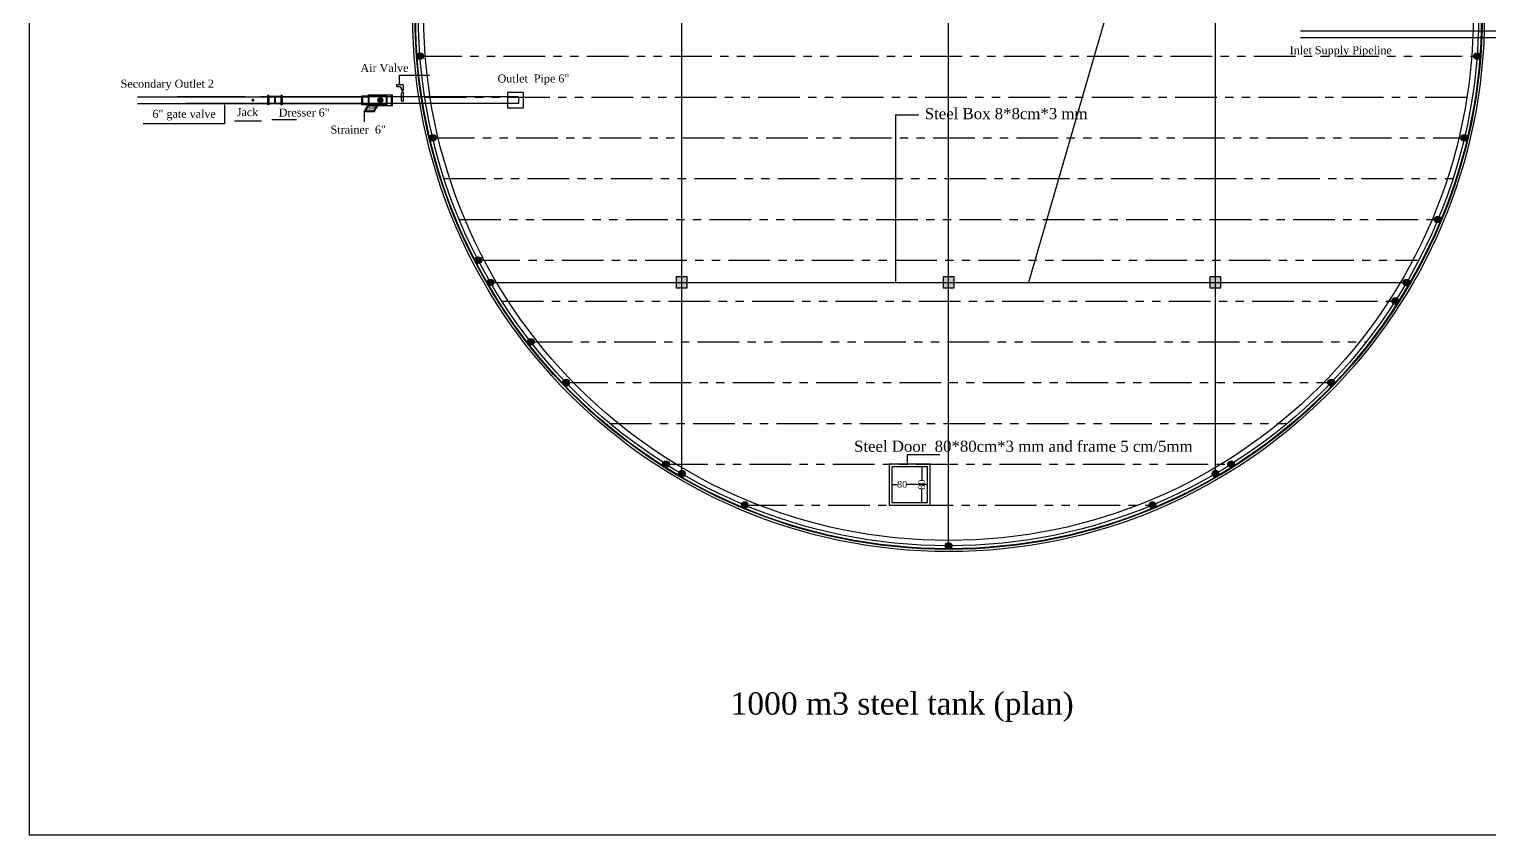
# Model space of a CAD drawing. Header units: centimetres. Extents: x 19229 to 39050, y 7691 to 15397.
# Drawn here: x 34075 to 37359, y 11608 to 13419 of the extents above; entities that cross this region are included whole.
import ezdxf
from ezdxf.enums import TextEntityAlignment as Align

# ---------------------------------------------------------------- set-up
doc = ezdxf.new("R2010")
doc.units = ezdxf.units.CM
doc.linetypes.add('PHANTOM2', pattern=[1.25, 0.625, -0.125, 0.125, -0.125, 0.125, -0.125])
doc.layers.get('0').update_dxf_attribs({"linetype": 'CONTINUOUS'})
doc.layers.get('DEFPOINTS').update_dxf_attribs({"linetype": 'CONTINUOUS'})
doc.layers.add('DIM6', color=180, linetype='CONTINUOUS')
doc.layers.add('FRAME', color=7, linetype='CONTINUOUS')
doc.styles.add('style2', font='times.ttf', dxfattribs={"height": 15})
doc.styles.add('style3', font='times.ttf', dxfattribs={"height": 25})
doc.dimstyles.get("Standard").update_dxf_attribs({"dimtxt": 15, "dimasz": 0.18, "dimexe": 0.18, "dimexo": 0.0625, "dimgap": 0.09, "dimtad": 0, "dimdec": 0, "dimzin": 0, "dimdsep": 46, "dimtxsty": 'style2', "dimcen": 0.09, "dimadec": 0, "dimazin": 0, "dimtfac": 1, "dimtdec": 0, "dimtofl": 0, "dimtmove": 0, "dimatfit": 3, "dimfxl": 1, "dimtolj": 1, "dimtzin": 0, "dimarcsym": 0})

# ---------------------------------------------------------------- blocks, each defined once
blk = doc.blocks.new('*D15')
at = {"color": 0, "lineweight": -2, "ltscale": 20, "transparency": 16777216}
for p, q in [((36014.9, 12395.6), (36014.9, 12395.9)), ((36015.1, 12395.7), (36027.8, 12395.7)), ((36094.8, 12395.7), (36048, 12395.7)), ((36094.9, 12395.6), (36094.9, 12395.9))]:
    blk.add_line(p, q, dxfattribs=at)
at = {"color": 0, "ltscale": 20, "transparency": 16777216}
for points in [[(36015.1, 12395.7), (36015.1, 12395.7), (36014.9, 12395.7)], [(36094.8, 12395.7), (36094.8, 12395.7), (36094.9, 12395.7)]]:
    blk.add_solid(points, dxfattribs=at)
at = {"layer": 'DEFPOINTS', "color": 0, "ltscale": 20, "transparency": 16777216}
for p in [(36014.9, 12395.5), (36094.9, 12395.7), (36094.9, 12395.5)]:
    blk.add_point(p, dxfattribs=at)
at = {"color": 0, "ltscale": 20, "transparency": 16777216, "insert": (36037.9, 12395.7), "char_height": 15, "attachment_point": 5, "style": 'style2'}
blk.add_mtext('\\A1;80', dxfattribs=at)
blk = doc.blocks.new('*D16')
at = {"color": 0, "lineweight": -2, "ltscale": 20, "transparency": 16777216}
for p, q in [((36082.1, 12435.3), (36082.1, 12405.6)), ((36082.2, 12435.5), (36082.3, 12435.5)), ((36082.1, 12355.7), (36082.1, 12385.4)), ((36082.2, 12355.5), (36082.3, 12355.5))]:
    blk.add_line(p, q, dxfattribs=at)
at = {"color": 0, "ltscale": 20, "transparency": 16777216}
for points in [[(36082.1, 12435.3), (36082.1, 12435.3), (36082.1, 12435.5)], [(36082.1, 12355.7), (36082.1, 12355.7), (36082.1, 12355.5)]]:
    blk.add_solid(points, dxfattribs=at)
at = {"layer": 'DEFPOINTS', "color": 0, "ltscale": 20, "transparency": 16777216}
for p in [(36082.1, 12435.5), (36082.1, 12355.5), (36082.1, 12355.5)]:
    blk.add_point(p, dxfattribs=at)
at = {"color": 0, "ltscale": 20, "transparency": 16777216, "insert": (36082.1, 12395.5), "char_height": 15, "attachment_point": 5, "rotation": 90, "style": 'style2'}
blk.add_mtext('\\A1;80', dxfattribs=at)

msp = doc.modelspace()

# ---------------------------------------------------------------- hatches: boundary and pattern name
h = msp.add_hatch(color=7)
h.dxf.hatch_style = 1
h.paths.add_polyline_path([(34942.4, 13449.9, 1), (37342.4, 13449.9, 1)])
h.paths.add_polyline_path([(37340.7, 13449.9, -1), (34943.7, 13449.9, -1)], flags=16)
h.paths.add_polyline_path([(37336.1, 13449.9, -1), (34948.4, 13449.9, -0.036452), (34961, 13623.3, -0.371592), (34957.1, 13627.9, -0.459332), (34962.4, 13632.5, -0.072993), (35064.6, 13963.8, -0.288614), (35062, 13968, -0.553319), (35068.6, 13972.1, -0.073006), (35264, 14258.7, -0.209137), (35262.5, 14262.1, -0.655456), (35270.3, 14265.4, -0.072997), (35541.4, 14481.6, -0.132121), (35540.8, 14483.9, -0.768134), (35549.4, 14486.2, -0.072995), (35872.2, 14612.9, -0.056618), (35872.1, 14613.9, -0.894573), (35881.2, 14614.9, -0.072977), (36226.9, 14640.8, -0.964195), (36236.1, 14640.5, -0.019198), (36236.1, 14640.1, -0.391341)], flags=0)
h.paths.add_polyline_path([(37322.2, 13449.9, -1), (34962.2, 13449.9, -1)], flags=0)
h.paths.add_polyline_path([(37193.8, 13449.9, -0.853835), (35142.3, 13124.4), (35124.9, 13132.3), (35133.3, 13150.4), (35134.4, 13149.9, -0.072463), (35090.7, 13449.9, -1)], flags=0)
h.paths.add_polyline_path([(36195.4, 13449.9, -1), (36089.4, 13449.9, -1)], flags=0)
h.paths.add_polyline_path([(36192.2, 13449.9, -1), (36092.2, 13449.9, -1)], flags=0)
h.paths.add_polyline_path([(36149.9, 13449.9, -1), (36134.9, 13449.9, -1)], flags=0)
h.paths.add_polyline_path([(36359, 13223.6), (36621.3, 12949.8), (36641.8, 12969.4), (36379.4, 13243.1)], flags=8)
h.paths.add_polyline_path([(36428.3, 13303.6), (36620.4, 13166.9), (36641.4, 13196.4), (36449.3, 13333.2)], flags=8)
h.paths.add_polyline_path([(35375.7, 13725), (35617, 13634.9), (35626.9, 13661.4), (35385.6, 13751.5)], flags=8)
at = {"ltscale": 100}
h = msp.add_hatch(color=7, dxfattribs=at)
h.dxf.hatch_style = 1
h.paths.add_polyline_path([(36754.7, 14062.4), (36742.2, 14062.4), (36742.2, 14049.9), (36754.7, 14049.9)])
h.paths.add_polyline_path([(36742.2, 14062.4), (36729.7, 14062.4), (36729.7, 14049.9), (36742.2, 14049.9)])
h.paths.add_polyline_path([(36742.2, 14049.9), (36729.7, 14049.9), (36729.7, 14037.4), (36742.2, 14037.4)])
h.paths.add_polyline_path([(36754.7, 14049.9), (36742.2, 14049.9), (36742.2, 14037.4), (36754.7, 14037.4)])
h.paths.add_polyline_path([(36154.7, 14049.9), (36129.7, 14049.9), (36129.7, 14037.4), (36154.7, 14037.4)])
h.paths.add_polyline_path([(36154.7, 14062.4), (36129.7, 14062.4), (36129.7, 14049.9), (36154.7, 14049.9)])
h.paths.add_polyline_path([(35542.2, 14062.4), (35529.7, 14062.4), (35529.7, 14049.9), (35542.2, 14049.9)])
h.paths.add_polyline_path([(35554.7, 14062.4), (35542.2, 14062.4), (35542.2, 14049.9), (35554.7, 14049.9)])
h.paths.add_polyline_path([(35554.7, 14049.9), (35542.2, 14049.9), (35542.2, 14037.4), (35554.7, 14037.4)])
h.paths.add_polyline_path([(35542.2, 14049.9), (35529.7, 14049.9), (35529.7, 14037.4), (35542.2, 14037.4)])
h.paths.add_polyline_path([(35554.7, 13449.9), (35542.2, 13449.9), (35542.2, 13437.4), (35554.7, 13437.4)])
h.paths.add_polyline_path([(35554.7, 13462.4), (35542.2, 13462.4), (35542.2, 13449.9), (35554.7, 13449.9)])
h.paths.add_polyline_path([(35542.2, 13462.4), (35529.7, 13462.4), (35529.7, 13449.9), (35542.2, 13449.9)])
h.paths.add_polyline_path([(35542.2, 13449.9), (35529.7, 13449.9), (35529.7, 13437.4), (35542.2, 13437.4)])
h.paths.add_polyline_path([(36754.8, 12849.9), (36742.3, 12849.9), (36742.3, 12837.4), (36754.8, 12837.4)])
h.paths.add_polyline_path([(36754.8, 12862.4), (36742.3, 12862.4), (36742.3, 12849.9), (36754.8, 12849.9)])
h.paths.add_polyline_path([(36742.3, 12862.4), (36729.8, 12862.4), (36729.8, 12849.9), (36742.3, 12849.9)])
h.paths.add_polyline_path([(36742.3, 12849.9), (36729.8, 12849.9), (36729.8, 12837.4), (36742.3, 12837.4)])
h.paths.add_polyline_path([(36154.8, 12849.9), (36129.8, 12849.9), (36129.8, 12837.4), (36154.8, 12837.4)])
h.paths.add_polyline_path([(36154.8, 12862.4), (36129.8, 12862.4), (36129.8, 12849.9), (36154.8, 12849.9)])
h.paths.add_polyline_path([(35554.8, 12849.9), (35542.3, 12849.9), (35542.3, 12837.4), (35554.8, 12837.4)])
h.paths.add_polyline_path([(35554.8, 12862.4), (35542.3, 12862.4), (35542.3, 12849.9), (35554.8, 12849.9)])
h.paths.add_polyline_path([(35542.3, 12862.4), (35529.8, 12862.4), (35529.8, 12849.9), (35542.3, 12849.9)])
h.paths.add_polyline_path([(35542.3, 12849.9), (35529.8, 12849.9), (35529.8, 12837.4), (35542.3, 12837.4)])
h.paths.add_polyline_path([(36154.7, 13462.4), (36129.7, 13462.4), (36129.7, 13449.9), (36134.9, 13449.9, -1), (36149.9, 13449.9), (36154.7, 13449.9)])
h.paths.add_polyline_path([(36754.7, 13462.4), (36742.2, 13462.4), (36742.2, 13449.9), (36754.7, 13449.9)])
h.paths.add_polyline_path([(36742.2, 13462.4), (36729.7, 13462.4), (36729.7, 13449.9), (36742.2, 13449.9)])
h.paths.add_polyline_path([(36742.2, 13449.9), (36729.7, 13449.9), (36729.7, 13437.4), (36742.2, 13437.4)])
h.paths.add_polyline_path([(36754.7, 13449.9), (36742.2, 13449.9), (36742.2, 13437.4), (36754.7, 13437.4)])
h = msp.add_hatch(color=7, dxfattribs=at)
h.dxf.hatch_style = 1
h.paths.add_polyline_path([(34961.3, 13358.3, 1), (34946.3, 13358.3, 1)])
h = msp.add_hatch(color=7, dxfattribs=at)
h.dxf.hatch_style = 1
h.paths.add_polyline_path([(37338.2, 13358.3, 1), (37323.2, 13358.3, 1)])
h = msp.add_hatch()
h.set_pattern_fill('AR-SAND', scale=0.05)
h.set_pattern_definition([(37.5, (10727.6763, 608.0445), (-0.08000156, 2.44706619), [0, -1.9304, 0, -2.159, 0, -2.06375]), (7.5, (10727.6763, 608.0445), (2.2476164, 3.5841255), [0, -1.0414, 0, -1.7399, 0, -0.66675]), (327.5, (10726.1142, 608.0445), (3.95496185, 0.00718592), [0, -0.635, 0, -2.286, 0, -2.9845]), (317.5, (10726.1142, 608.0445), (3.81778226, 1.1146466), [0, -0.3175, 0, -1.4986, 0, -1.7145])])
h.paths.add_polyline_path([(34856.1, 13247.8), (34838, 13247.8), (34831.2, 13235.1), (34849.4, 13235.1)])
h = msp.add_hatch(color=7, dxfattribs=at)
h.dxf.hatch_style = 1
h.paths.add_polyline_path([(34989.9, 13174.9, 1), (34974.9, 13174.9, 1)])
h = msp.add_hatch(color=7, dxfattribs=at)
h.dxf.hatch_style = 1
h.paths.add_polyline_path([(37309.6, 13174.9, 1), (37294.6, 13174.9, 1)])
h = msp.add_hatch(color=7, dxfattribs=at)
h.dxf.hatch_style = 1
h.paths.add_polyline_path([(37250.1, 12991.5, 1), (37235.1, 12991.5, 1)])
h = msp.add_hatch(color=7, dxfattribs=at)
h.dxf.hatch_style = 1
h.paths.add_polyline_path([(35092.3, 12899.8, 1), (35077.3, 12899.8, 1)])
h = msp.add_hatch(color=7, dxfattribs=at)
h.dxf.hatch_style = 1
h.paths.add_polyline_path([(35119.8, 12849.9, 1), (35104.8, 12849.9, 1)])
h = msp.add_hatch(color=7, dxfattribs=at)
h.dxf.hatch_style = 1
h.paths.add_polyline_path([(37179.7, 12849.9, 1), (37164.7, 12849.9, 1)])
h = msp.add_hatch(color=7, dxfattribs=at)
h.dxf.hatch_style = 1
h.paths.add_polyline_path([(37154.2, 12808.1, 1), (37139.2, 12808.1, 1)])
h = msp.add_hatch(color=7, dxfattribs=at)
h.dxf.hatch_style = 1
h.paths.add_polyline_path([(35210.2, 12716.4, 1), (35195.2, 12716.4, 1)])
h = msp.add_hatch(color=7, dxfattribs=at)
h.dxf.hatch_style = 1
h.paths.add_polyline_path([(35289.6, 12624.7, 1), (35274.6, 12624.7, 1)])
h = msp.add_hatch(color=7, dxfattribs=at)
h.dxf.hatch_style = 1
h.paths.add_polyline_path([(37009.9, 12624.7, 1), (36994.9, 12624.7, 1)])
h = msp.add_hatch(color=7, dxfattribs=at)
h.dxf.hatch_style = 1
h.paths.add_polyline_path([(35514.5, 12441.3, 1), (35499.5, 12441.3, 1)])
h = msp.add_hatch(color=7, dxfattribs=at)
h.dxf.hatch_style = 1
h.paths.add_polyline_path([(36785, 12441.3, 1), (36770, 12441.3, 1)])
h = msp.add_hatch(color=7, dxfattribs=at)
h.dxf.hatch_style = 1
h.paths.add_polyline_path([(35549.9, 12419.9, 1), (35534.9, 12419.9, 1)])
h = msp.add_hatch(color=7, dxfattribs=at)
h.dxf.hatch_style = 1
h.paths.add_polyline_path([(36749.9, 12420, 1), (36734.9, 12420, 1)])
h = msp.add_hatch(color=7, dxfattribs=at)
h.dxf.hatch_style = 1
h.paths.add_polyline_path([(35691.6, 12349.6, 1), (35676.6, 12349.6, 1)])
h = msp.add_hatch(color=7, dxfattribs=at)
h.dxf.hatch_style = 1
h.paths.add_polyline_path([(36608.5, 12349.6, 1), (36593.5, 12349.6, 1)])
h = msp.add_hatch(color=7, dxfattribs=at)
h.dxf.hatch_style = 1
h.paths.add_polyline_path([(36149.9, 12258, 1), (36134.9, 12258, 1)])
at = {"layer": 'DIM6', "linetype": 'Continuous', "lineweight": 50}
h = msp.add_hatch(color=7, dxfattribs=at)
edge = h.paths.add_edge_path()
edge.add_arc((34577.9, 13259.6), 3.34, 0, 360)

# ---------------------------------------------------------------- linework, layer by layer
at = {"color": 7}
for p, q in [((36142.4, 12250), (36142.1, 14641.9)), ((36742.4, 12410.7), (36742.1, 14480)), ((36934, 13415.7), (37585.9, 13415.7)), ((36934, 13400.7), (37585.9, 13400.7)), ((34907.7, 13315.8), (34975.4, 13315.8)), ((34837.5, 13271.8), (34891.5, 13271.8)), ((34837.5, 13246.8), (34837.5, 13271.8)), ((34837.5, 13271.8), (34891.5, 13271.8)), ((34837.5, 13246.8), (34837.5, 13271.8)), ((34837.5, 13271.8), (34891.5, 13271.8)), ((34837.5, 13246.8), (34837.5, 13271.8)), ((34837.5, 13271.8), (34891.5, 13271.8)), ((34837.5, 13246.8), (34837.5, 13271.8)), ((34839.5, 13246.8), (34839.5, 13271.8)), ((34839.5, 13246.8), (34839.5, 13271.8)), ((34839.5, 13246.8), (34839.5, 13271.8)), ((34839.5, 13246.8), (34839.5, 13271.8)), ((34889.5, 13246.8), (34889.5, 13271.8)), ((34889.5, 13246.8), (34889.5, 13271.8)), ((34889.5, 13246.8), (34889.5, 13271.8)), ((34889.5, 13246.8), (34889.5, 13271.8)), ((34891.5, 13246.8), (34891.5, 13271.8)), ((34891.5, 13246.8), (34891.5, 13271.8)), ((34891.5, 13246.8), (34891.5, 13271.8)), ((34891.5, 13246.8), (34891.5, 13271.8)), ((35185.4, 13276.8), (35150.4, 13276.8)), ((35150.4, 13276.8), (35150.4, 13241.8)), ((35185.4, 13276.8), (35185.4, 13241.8)), ((34318.7, 13266.8), (34595.4, 13266.8)), ((34318.7, 13251.8), (34839.5, 13251.8)), ((34560.4, 13266.8), (34427.9, 13266.8)), ((34560.4, 13266.8), (34427.9, 13266.8)), ((35175.4, 13251.8), (34427.9, 13251.8)), ((34514, 13248.8), (34514, 13206.3)), ((35175.4, 13266.8), (34595.4, 13266.8)), ((34935.4, 13266.8), (34595.4, 13266.8)), ((35160.4, 13266.8), (34595.4, 13266.8)), ((34595.4, 13266.8), (34839.5, 13266.8)), ((34614, 13268.6), (34641, 13268.6)), ((34626.3, 13266.8), (34626.3, 13251.8)), ((34627.3, 13266.8), (34627.3, 13251.8)), ((34628.3, 13266.8), (34628.3, 13251.8)), ((34935.4, 13266.8), (34735.4, 13266.8)), ((34935.4, 13266.8), (34835.4, 13266.8)), ((34891.5, 13246.8), (34837.5, 13246.8)), ((34891.5, 13246.8), (34837.5, 13246.8)), ((34891.5, 13246.8), (34837.5, 13246.8)), ((34891.5, 13246.8), (34837.5, 13246.8)), ((34859.1, 13259.3), (34862.1, 13259.3)), ((34862.1, 13259.3), (34859.1, 13259.3)), ((34859.1, 13259.3), (34862.1, 13259.3)), ((34859.1, 13259.3), (34862.1, 13259.3)), ((34862.1, 13259.3), (34859.1, 13259.3)), ((34859.1, 13259.3), (34862.1, 13259.3)), ((34859.1, 13259.3), (34862.1, 13259.3)), ((34862.1, 13259.3), (34859.1, 13259.3)), ((34859.1, 13259.3), (34862.1, 13259.3)), ((34859.1, 13259.3), (34862.1, 13259.3)), ((34862.1, 13259.3), (34859.1, 13259.3)), ((34859.1, 13259.3), (34862.1, 13259.3)), ((34862.4, 13260.5), (34859.8, 13262)), ((34859.8, 13262), (34862.4, 13260.5)), ((34862.4, 13260.5), (34859.8, 13262)), ((34859.8, 13262), (34862.4, 13260.5)), ((34862.4, 13260.5), (34859.8, 13262)), ((34859.8, 13262), (34862.4, 13260.5)), ((34862.4, 13260.5), (34859.8, 13262)), ((34859.8, 13262), (34862.4, 13260.5)), ((34862.4, 13258.2), (34859.8, 13256.7)), ((34859.8, 13256.7), (34862.4, 13258.2)), ((34862.4, 13258.2), (34859.8, 13256.7)), ((34859.8, 13256.7), (34862.4, 13258.2)), ((34862.4, 13258.2), (34859.8, 13256.7)), ((34859.8, 13256.7), (34862.4, 13258.2)), ((34862.4, 13258.2), (34859.8, 13256.7)), ((34859.8, 13256.7), (34862.4, 13258.2)), ((34863.3, 13261.4), (34861.8, 13264)), ((34861.8, 13264), (34863.3, 13261.4)), ((34863.3, 13261.4), (34861.8, 13264)), ((34861.8, 13264), (34863.3, 13261.4)), ((34863.3, 13261.4), (34861.8, 13264)), ((34861.8, 13264), (34863.3, 13261.4)), ((34863.3, 13261.4), (34861.8, 13264)), ((34861.8, 13264), (34863.3, 13261.4)), ((34861.8, 13254.7), (34863.3, 13257.3)), ((34861.8, 13254.7), (34863.3, 13257.3)), ((34861.8, 13254.7), (34863.3, 13257.3)), ((34861.8, 13254.7), (34863.3, 13257.3)), ((34864.5, 13261.7), (34864.5, 13264.7)), ((34864.5, 13261.7), (34864.5, 13264.7)), ((34864.5, 13261.7), (34864.5, 13264.7)), ((34864.5, 13261.7), (34864.5, 13264.7)), ((34864.5, 13261.7), (34864.5, 13264.7)), ((34864.5, 13261.7), (34864.5, 13264.7)), ((34864.5, 13261.7), (34864.5, 13264.7)), ((34864.5, 13261.7), (34864.5, 13264.7)), ((34864.5, 13254), (34864.5, 13257)), ((34864.5, 13257), (34864.5, 13254)), ((34864.5, 13254), (34864.5, 13257)), ((34864.5, 13257), (34864.5, 13254)), ((34864.5, 13254), (34864.5, 13257)), ((34864.5, 13257), (34864.5, 13254)), ((34864.5, 13254), (34864.5, 13257)), ((34864.5, 13257), (34864.5, 13254)), ((34865.7, 13261.4), (34867.2, 13264)), ((34867.2, 13264), (34865.7, 13261.4)), ((34865.7, 13261.4), (34867.2, 13264)), ((34867.2, 13264), (34865.7, 13261.4)), ((34865.7, 13261.4), (34867.2, 13264)), ((34867.2, 13264), (34865.7, 13261.4)), ((34865.7, 13261.4), (34867.2, 13264)), ((34867.2, 13264), (34865.7, 13261.4)), ((34865.7, 13257.3), (34867.2, 13254.7)), ((34867.2, 13254.7), (34865.7, 13257.3)), ((34865.7, 13257.3), (34867.2, 13254.7)), ((34867.2, 13254.7), (34865.7, 13257.3)), ((34865.7, 13257.3), (34867.2, 13254.7)), ((34867.2, 13254.7), (34865.7, 13257.3)), ((34865.7, 13257.3), (34867.2, 13254.7)), ((34867.2, 13254.7), (34865.7, 13257.3)), ((34866.5, 13260.5), (34869.1, 13262)), ((34866.5, 13260.5), (34869.1, 13262)), ((34866.5, 13260.5), (34869.1, 13262)), ((34866.5, 13260.5), (34869.1, 13262)), ((34866.5, 13258.2), (34869.1, 13256.7)), ((34869.1, 13256.7), (34866.5, 13258.2)), ((34866.5, 13258.2), (34869.1, 13256.7)), ((34869.1, 13256.7), (34866.5, 13258.2)), ((34866.5, 13258.2), (34869.1, 13256.7)), ((34869.1, 13256.7), (34866.5, 13258.2)), ((34866.5, 13258.2), (34869.1, 13256.7)), ((34869.1, 13256.7), (34866.5, 13258.2)), ((34866.9, 13259.3), (34869.9, 13259.3)), ((34869.9, 13259.3), (34866.9, 13259.3)), ((34866.9, 13259.3), (34869.9, 13259.3)), ((34869.9, 13259.3), (34866.9, 13259.3)), ((34866.9, 13259.3), (34869.9, 13259.3)), ((34869.9, 13259.3), (34866.9, 13259.3)), ((34866.9, 13259.3), (34869.9, 13259.3)), ((34869.9, 13259.3), (34866.9, 13259.3)), ((35185.4, 13241.8), (35150.4, 13241.8)), ((35175.4, 13266.8), (35175.4, 13251.8)), ((34514, 13206.3), (34330.8, 13206.3)), ((34597.1, 13212.3), (34536.4, 13212.3)), ((34620.8, 13216), (34675.9, 13216)), ((34827.9, 13233.1), (34827.9, 13210.9)), ((35112.3, 12849.9), (37172.2, 12849.9)), ((37179.7, 12849.9), (37181.7, 12849.9))]:
    msp.add_line(p, q, dxfattribs=at)
at = {"color": 7, "ltscale": 20}
for p, q in [((36820.5, 14570.4), (36322.1, 12849.9)), ((35542.1, 14479.9), (35542.1, 12410.9)), ((36023.1, 13226.4), (36075.7, 13226.4)), ((36023.1, 13226.4), (36023.1, 12849.9)), ((36049.8, 12441.5), (36049.8, 12462.8)), ((36049.8, 12462.8), (36122.8, 12462.8)), ((35547.1, 12409.7), (35547.1, 12408)), ((35547.1, 12409.7), (35547.1, 12408))]:
    msp.add_line(p, q, dxfattribs=at)
at = {"color": 7, "linetype": 'PHANTOM2', "ltscale": 150}
for p, q in [((34953.8, 13358.3), (37330.7, 13358.3)), ((34964.4, 13266.6), (37320.1, 13266.6)), ((34982.4, 13174.9), (37302.1, 13174.9)), ((35008.1, 13083.2), (37276.4, 13083.2)), ((35041.9, 12991.5), (37242.6, 12991.5)), ((35084.8, 12899.8), (37199.7, 12899.8)), ((35137.8, 12808.1), (37146.7, 12808.1)), ((35202.7, 12716.4), (37081.8, 12716.4)), ((35282.1, 12624.7), (37002.4, 12624.7)), ((35380.6, 12533), (36903.9, 12533)), ((35507, 12441.3), (36777.5, 12441.3)), ((35684.1, 12349.6), (36601, 12349.6))]:
    msp.add_line(p, q, dxfattribs=at)
at = {"color": 7}
for points in [[(34822, 13249.8), (34879.9, 13249.8), (34879.9, 13268.8), (34822, 13268.8)], [(34824.1, 13251.8), (34878, 13251.8), (34878, 13266.8), (34824.1, 13266.8)], [(34827.9, 13233.1), (34836.8, 13249.8), (34859.5, 13249.8), (34850.6, 13233.1)], [(34827.9, 13233.1), (34836.8, 13249.8), (34859.5, 13249.8), (34850.6, 13233.1)], [(34836.8, 13249.8), (34859.5, 13249.8), (34850.6, 13233.1), (34827.9, 13233.1)], [(34831.2, 13235.1), (34838, 13247.8), (34856.1, 13247.8), (34849.4, 13235.1)], [(34863.4, 13258.8), (34865.6, 13258.8), (34865.6, 13260.2), (34863.4, 13260.2)], [(34863.4, 13258.8), (34865.6, 13258.8), (34865.6, 13260.2), (34863.4, 13260.2)], [(34863.4, 13258.8), (34865.6, 13258.8), (34865.6, 13260.2), (34863.4, 13260.2)], [(34863.4, 13258.8), (34865.6, 13258.8), (34865.6, 13260.2), (34863.4, 13260.2)], [(35529.8, 12837.4), (35554.8, 12837.4), (35554.8, 12862.4), (35529.8, 12862.4)], [(36129.8, 12837.4), (36154.8, 12837.4), (36154.8, 12862.4), (36129.8, 12862.4)], [(36729.8, 12837.4), (36754.8, 12837.4), (36754.8, 12862.4), (36729.8, 12862.4)]]:
    msp.add_lwpolyline(points, close=True, dxfattribs=at)
at = {"color": 7, "ltscale": 20}
for points in [[(36008.9, 12349.5), (36100.9, 12349.5), (36100.9, 12441.5), (36008.9, 12441.5)], [(36014.9, 12355.5), (36094.9, 12355.5), (36094.9, 12435.5), (36014.9, 12435.5)]]:
    msp.add_lwpolyline(points, close=True, dxfattribs=at)
at = {"color": 7}
for centre, radius in [((36142.2, 13449.9), 1205), ((36142.4, 13449.9), 1200), ((36142.2, 13449.9), 1198.5), ((36142.2, 13449.9), 1192), ((36142.2, 13449.9), 1180), ((34864.5, 13259.3), 5.39), ((34864.5, 13259.3), 5.39), ((34864.5, 13259.3), 5.39), ((34864.5, 13259.3), 5.39), ((34864.5, 13259.3), 2.39), ((34864.5, 13259.3), 2.39), ((34864.5, 13259.3), 2.39), ((34864.5, 13259.3), 2.39)]:
    msp.add_circle(centre, radius, dxfattribs=at)
at = {"color": 7, "ltscale": 100}
for centre in [(34953.8, 13358.3), (37330.7, 13358.3), (34982.4, 13174.9), (37302.1, 13174.9), (37242.6, 12991.5), (35084.8, 12899.8), (35112.3, 12849.9), (37172.2, 12849.9), (37146.7, 12808.1), (35202.7, 12716.4), (35282.1, 12624.7), (37002.4, 12624.7), (35507, 12441.3), (36777.5, 12441.3), (35542.4, 12419.9), (36742.4, 12420), (35684.1, 12349.6), (36601, 12349.6), (36142.4, 12258)]:
    msp.add_circle(centre, 7.5, dxfattribs=at)
at = {"color": 7}
for p in [(36142.3, 13358.3), (34859.1, 13259.3), (34859.1, 13259.3), (34859.1, 13259.3), (34859.1, 13259.3), (34859.8, 13262), (34859.8, 13262), (34859.8, 13262), (34859.8, 13262), (34859.8, 13256.7), (34859.8, 13256.7), (34859.8, 13256.7), (34859.8, 13256.7), (34861.8, 13264), (34867.2, 13264), (34869.1, 13262), (34869.1, 13262), (34869.1, 13262), (34869.1, 13262), (34869.1, 13256.7), (34869.1, 13256.7), (34869.1, 13256.7), (34869.1, 13256.7), (34869.9, 13259.3), (34869.9, 13259.3), (34869.9, 13259.3), (34869.9, 13259.3), (36142.3, 13266.6), (36142.3, 13174.9), (36142.3, 13083.2), (36142.3, 12991.5), (36142.3, 12899.8), (36142.3, 12808.1), (36142.3, 12716.4), (36142.4, 12624.7), (36142.4, 12533), (36142.4, 12441.3), (36142.4, 12349.6)]:
    msp.add_point(p, dxfattribs=at)
at = {"layer": 'DIM6', "color": 7, "linetype": 'Continuous'}
for p, q in [((34907.7, 13294.6), (34907.7, 13315.8)), ((34611, 13269.8), (34611, 13248.8)), ((34614, 13269.8), (34611, 13269.8)), ((34614, 13269.8), (34614, 13248.8)), ((34641, 13269.8), (34641, 13248.8)), ((34644, 13269.8), (34641, 13269.8)), ((34644, 13269.8), (34644, 13248.8)), ((34901.7, 13289.6), (34901.7, 13294.6)), ((34901.7, 13294.6), (34913.8, 13294.6)), ((34908.8, 13289.6), (34901.7, 13289.6)), ((34911.8, 13283.7), (34911.8, 13286.6)), ((34916.8, 13283.7), (34911.8, 13283.7)), ((34911.8, 13283.7), (34916.8, 13273.7)), ((34911.8, 13273.7), (34916.8, 13283.7)), ((34911.8, 13258.6), (34911.8, 13273.7)), ((34916.8, 13283.7), (34916.8, 13291.6)), ((34916.8, 13258.6), (34916.8, 13273.7)), ((34517, 13266.8), (34407.5, 13266.8)), ((34679.3, 13266.8), (34612.8, 13266.8)), ((34644, 13248.8), (34641, 13248.8))]:
    msp.add_line(p, q, dxfattribs=at)
for centre, radius, start, end in [((34908.8, 13286.6), 3, 0, 90), ((34913.8, 13291.6), 3, 0, 90), ((34914.3, 13259.3), 2.59, 195.0718, 344.9282)]:
    msp.add_arc(centre, radius, start, end, dxfattribs=at)
at = {"layer": 'FRAME', "linetype": 'Continuous', "ltscale": 0.05}
msp.add_line((34074.9, 15396.6), (34074.9, 11608.4), dxfattribs=at)
at = {"layer": 'FRAME', "color": 0}
msp.add_line((34074.9, 11608.4), (39036.7, 11608.4), dxfattribs=at)

# ---------------------------------------------------------------- texts
at = {"color": 7, "style": 'style3'}
for s, height, p in [('Inlet Supply Pipeline', 18, (36909.4, 13362.9)), ('Air Valve', 18, (34819.8, 13322.9)), ('Secondary Outlet 2 ', 18, (34280.3, 13287.6)), ('Outlet  Pipe 6"', 18, (35128.1, 13299.3)), ('6" gate valve', 18, (34352, 13219.9)), ('Jack', 18, (34541.7, 13223.7)), ('Dresser 6"', 18, (34635.9, 13222.8)), ('Steel Box 8*8cm*3 mm  ', 25, (36088.8, 13216.8)), ('Strainer  6"', 18, (34752.6, 13184.5)), ('Steel Door  80*80cm*3 mm and frame 5 cm/5mm  ', 25, (35929.7, 12469.2))]:
    msp.add_text(s, height=height, dxfattribs=at).set_placement(p)
msp.add_text('1000 m3 steel tank (plan)', height=50, dxfattribs=at).set_placement((36423.7, 11928.5), align=Align.TOP_RIGHT)

# ---------------------------------------------------------------- dimensions: what is measured, and where the dimension line sits
at = {"color": 7, "ltscale": 20}
dim = msp.add_linear_dim(base=(36082.1, 12355.5), p1=(36082.1, 12435.5), p2=(36082.1, 12355.5), angle=90, dimstyle='Standard', dxfattribs=at)
dim.commit()
dim.dimension.update_dxf_attribs({"geometry": '*D16', "text_midpoint": (36082.1, 12395.5)})
dim = msp.add_linear_dim(base=(36094.9, 12395.7), p1=(36014.9, 12395.5), p2=(36094.9, 12395.5), dimstyle='Standard', dxfattribs=at)
dim.commit()
dim.dimension.update_dxf_attribs({"geometry": '*D15', "text_midpoint": (36037.9, 12395.7), "dimtype": 160})

doc.saveas('drawing.dxf')
